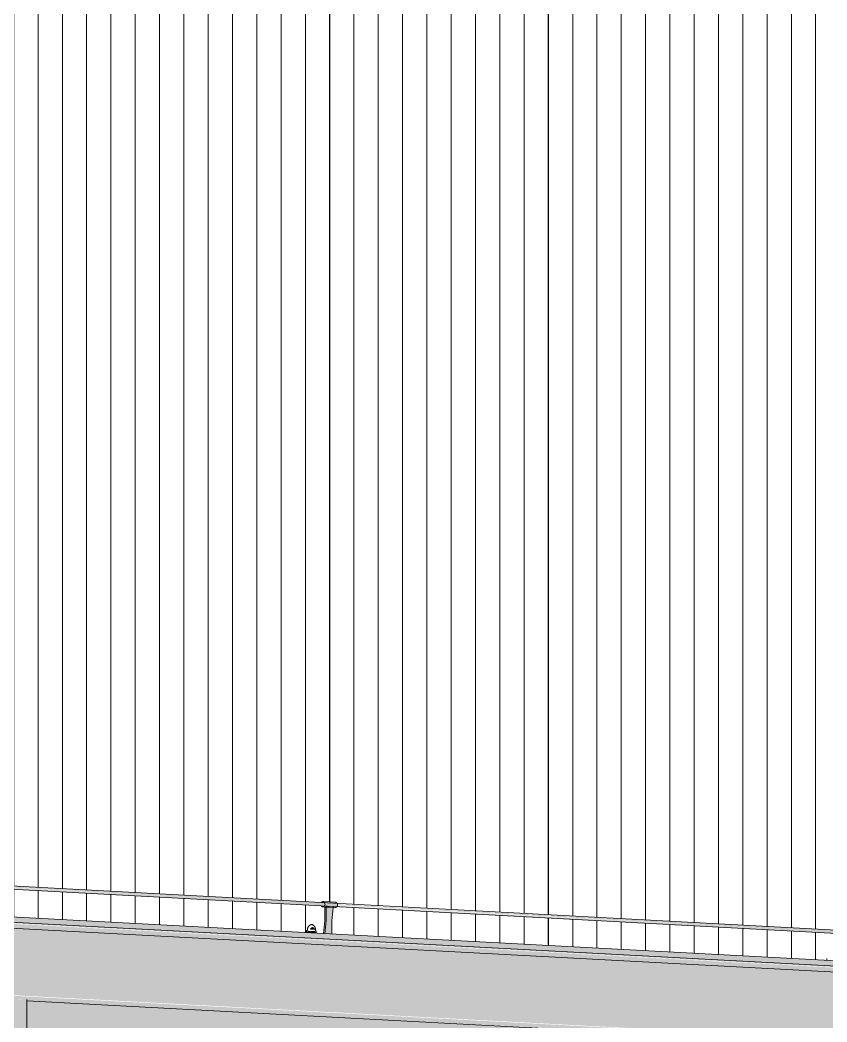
# Model space of a CAD drawing. Header units: millimetres. Extents: x -4612930 to -4329258, y -1064 to 30311.
# Drawn here: x -4530294 to -4528372, y 10898 to 13286 of the extents above; entities that cross this region are included whole.
import ezdxf

# ---------------------------------------------------------------- set-up
doc = ezdxf.new("R2010")
doc.units = ezdxf.units.MM
for name, color, linetype, lineweight in [('A-GENM', 13, 'Continuous', 5), ('A-ROOF', 132, 'Continuous', 5), ('A-WALL', 113, 'Continuous', 5), ('A-WALL-PATT', 111, 'Continuous', 5), ('P-SANR-FIXT', 6, 'Continuous', 5), ('Q-SPCQ', 91, 'Continuous', 5)]:
    doc.layers.add(name, color=color, linetype=linetype, lineweight=lineweight)

# ---------------------------------------------------------------- blocks, each defined once
blk = doc.blocks.new('Downpipe - L Spreader - Default-1309622-SOUTH WEST')
at = {"layer": 'P-SANR-FIXT'}
for points in [[(-4530282.5, 10536.9), (-4530278.6, 10539.1), (-4530278.6, 10951.1), (-4530310.2, 10952.2), (-4530340.4, 10952.1), (-4530339.1, 10568.4), (-4530304.2, 10545.3), (-4530291.2, 10539.1)], [(-4532126.2, 10193.1), (-4530282.5, 10536.9), (-4530291.2, 10539.1), (-4530320.5, 10555.4), (-4530340.4, 10568.1), (-4530342.2, 10538.1), (-4530344.3, 10536.9), (-4532146.5, 10200.8), (-4532134.9, 10195.2)], [(-4532134.9, 9288.6), (-4532122.3, 9288.6), (-4532122.3, 10193.8), (-4532126.2, 10193.1), (-4532134.9, 10195.2), (-4532148.5, 10200.5), (-4532184.2, 10193.1), (-4532182.8, 9288.6), (-4532137.3, 9288.6)]]:
    blk.add_hatch(color=256, dxfattribs=at).paths.add_polyline_path(points)
for p, q in [((-4530278.4, 10540.3), (-4530278.4, 10951.8)), ((-4532124.9, 10193.2), (-4530281.1, 10537)), ((-4532122.1, 9288.6), (-4532122.1, 10196.5))]:
    blk.add_line(p, q, dxfattribs=at)
for points, knots in [([(-4530278.4, 10540.3), (-4530278.4, 10539.9), (-4530278.7, 10537.8), (-4530281.6, 10536.2), (-4530290.5, 10538.4), (-4530301.4, 10543.7), (-4530311.9, 10549.8), (-4530320.4, 10555.2), (-4530328, 10560.4), (-4530334.3, 10564.9), (-4530337.5, 10567.2), (-4530339.1, 10568.4)], [0.3944422, 0.3944422, 0.3944422, 0.3944422, 0.4166667, 0.5, 0.5833333, 0.6666667, 0.7083333, 0.75, 0.7916667, 0.8125, 0.8333333, 0.8333333, 0.8333333, 0.8333333]), ([(-4532124.9, 10193.2), (-4532125.3, 10193.1), (-4532127.7, 10192.9), (-4532133.9, 10194.5), (-4532142.1, 10198.4), (-4532146.5, 10200.7)], [0.4809899, 0.4809899, 0.4809899, 0.4809899, 0.5, 0.5833333, 0.6584469, 0.6584469, 0.6584469, 0.6584469])]:
    blk.add_open_spline(points, degree=3, knots=knots, dxfattribs=at)
blk = doc.blocks.new('Static Line_Sayfa_Metal Deck_Pan Mount - Up to 15 _ pitch - Max 2 Users-1848369-SOUTH WEST')
at = {"layer": 'Q-SPCQ'}
h = blk.add_hatch(color=256, dxfattribs=at)
h.paths.add_polyline_path([(-4517174.3, 10506.2), (-4517172.9, 10509.5), (-4517173, 10510.1), (-4518385, 10573.4), (-4518385.1, 10571.5), (-4517178.7, 10506.4)])
h.paths.add_polyline_path([(-4518413.7, 10573), (-4518412.2, 10575.9), (-4518412.3, 10577), (-4519624.4, 10640.2), (-4519624.4, 10638.3), (-4518418, 10573.3)])
h.paths.add_polyline_path([(-4519653, 10639.9), (-4519651.6, 10642.8), (-4519651.7, 10643.8), (-4520863.7, 10706.9), (-4520863.8, 10705.2), (-4519657.3, 10640.1)])
h.paths.add_polyline_path([(-4520892.3, 10706.7), (-4520890.9, 10709.6), (-4520891, 10710.6), (-4522103.1, 10773.7), (-4522103.1, 10772), (-4520896.7, 10706.9)])
h.paths.add_polyline_path([(-4522131.7, 10773.5), (-4522130.2, 10776.4), (-4522130.4, 10777.5), (-4523342.4, 10840.8), (-4523342.5, 10838.8), (-4522136, 10773.8)])
h.paths.add_polyline_path([(-4523371, 10840.4), (-4523369.6, 10843.3), (-4523369.7, 10844.3), (-4524581.7, 10907.7), (-4524581.8, 10905.7), (-4523375.4, 10840.6)])
h.paths.add_polyline_path([(-4524610.3, 10907.2), (-4524608.9, 10910.6), (-4524609, 10911.1), (-4525821.1, 10974.5), (-4525821.1, 10972.5), (-4524614.1, 10907.4)])
h.paths.add_polyline_path([(-4525849.7, 10974), (-4525848.2, 10977.3), (-4525848.4, 10978), (-4527060.4, 11041.3), (-4527060.5, 11039.3), (-4525854, 10974.3)])
h.paths.add_polyline_path([(-4527089, 11040.9), (-4527087.6, 11044.1), (-4527088.2, 11044.8), (-4528299.7, 11108.2), (-4528299.8, 11106.2), (-4527093.4, 11041.1)])
h.paths.add_polyline_path([(-4528328.4, 11107.7), (-4528326.9, 11110.8), (-4528327, 11111.7), (-4529539.1, 11175), (-4529539.1, 11173), (-4528332.7, 11107.9)])
h.paths.add_polyline_path([(-4529567.7, 11174.5), (-4529566.3, 11177.5), (-4529566.4, 11178.5), (-4530778.4, 11241.9), (-4530778.2, 11239.8), (-4529572, 11174.8)])
h = blk.add_hatch(color=256, dxfattribs=at)
h.paths.add_polyline_path([(-4517172.8, 10510.1), (-4517173.9, 10514.2), (-4518384.8, 10577.5), (-4518384.8, 10575.5), (-4517173, 10510.1)])
h.paths.add_polyline_path([(-4518412.2, 10576.9), (-4518413.2, 10581), (-4519624.2, 10644.3), (-4519624.1, 10642.3), (-4518412.3, 10577)])
h.paths.add_polyline_path([(-4519651.5, 10643.8), (-4519652.6, 10647.8), (-4520863.5, 10711.1), (-4520863.4, 10709.1), (-4519651.7, 10643.8)])
h.paths.add_polyline_path([(-4520890.8, 10710.6), (-4520891.9, 10714.7), (-4522102.8, 10778), (-4522102.8, 10776), (-4520891, 10710.6)])
h.paths.add_polyline_path([(-4522130.2, 10777.5), (-4522131.2, 10781.5), (-4523342.2, 10844.8), (-4523342.1, 10842.8), (-4522130.4, 10777.5)])
h.paths.add_polyline_path([(-4523369.5, 10844.3), (-4523370.6, 10848.4), (-4524581.5, 10911.7), (-4524581.5, 10909.7), (-4523369.7, 10844.3)])
h.paths.add_polyline_path([(-4524608.9, 10911.1), (-4524609.9, 10915.2), (-4525820.9, 10978.5), (-4525820.8, 10976.5), (-4524609, 10911.1)])
h.paths.add_polyline_path([(-4525848.2, 10978), (-4525849.2, 10982), (-4527060.2, 11045.1), (-4527060.1, 11043.3), (-4525848.4, 10978)])
h.paths.add_polyline_path([(-4527087.5, 11044.8), (-4527088.6, 11048.9), (-4528299.5, 11112), (-4528299.5, 11110.2), (-4527087.7, 11044.8)])
h.paths.add_polyline_path([(-4528326.9, 11111.6), (-4528327.9, 11115.7), (-4529538.9, 11178.9), (-4529538.8, 11177), (-4528327, 11111.7)])
h.paths.add_polyline_path([(-4529566.2, 11178.5), (-4529567.3, 11182.5), (-4530778.2, 11245.7), (-4530778.1, 11243.8), (-4529566.4, 11178.5)])
h = blk.add_hatch(color=256, dxfattribs=at)
h.paths.add_polyline_path([(-4529569.8, 11173.4), (-4529572, 11174.8), (-4529572, 11173.6)])
h.paths.add_polyline_path([(-4529567.3, 11182.5), (-4529572.8, 11184.1), (-4529571.4, 11182.8)])
for points in [[(-4529544.8, 11170.8), (-4529539, 11176.1), (-4529541, 11181.7), (-4529544.1, 11183.8), (-4529571.4, 11185.3), (-4529566.2, 11179.4), (-4529567.7, 11174.5), (-4529568.8, 11172.1), (-4529547.1, 11170.9)], [(-4529568.8, 11109.1), (-4529565.5, 11144.6), (-4529566.4, 11171), (-4529568.5, 11170.8), (-4529568.6, 11140), (-4529568.8, 11109.1)], [(-4529551.8, 11108.2), (-4529550.4, 11155), (-4529548.4, 11171.2), (-4529565.5, 11171.2), (-4529566.9, 11124), (-4529566.9, 11109), (-4529556.9, 11108.5)], [(-4529548.4, 11171.2), (-4529550.4, 11172.3), (-4529550.4, 11171.3)], [(-4529589.3, 11110.2), (-4529589.4, 11114.5), (-4529610.4, 11115.6), (-4529610.6, 11111.3), (-4529589.4, 11110.2)], [(-4529590.9, 11117.7), (-4529594.6, 11123.5), (-4529599, 11124.5), (-4529602.1, 11121.8), (-4529604.5, 11119.7), (-4529602.2, 11118.3), (-4529592, 11117.8)]]:
    blk.add_hatch(color=256, dxfattribs=at).paths.add_polyline_path(points)
for p, q in [((-4517164.3, 10513.6), (-4530797.4, 11248.9)), ((-4530797.8, 11240.9), (-4517164.7, 10505.7)), ((-4529544.1, 11183.8), (-4529571.3, 11185.3)), ((-4529573.4, 11173.6), (-4529573.4, 11173.6)), ((-4529572, 11172.3), (-4529544.8, 11170.8)), ((-4529568.5, 11172.3), (-4529568.5, 11171.1)), ((-4529568.5, 11171.1), (-4529565.6, 11170.9)), ((-4529565.6, 11170.9), (-4529565.5, 11172.1)), ((-4529565.5, 11172.1), (-4529564.3, 11174.1)), ((-4529548.4, 11171.2), (-4529565.5, 11172.1)), ((-4529547.1, 11173.2), (-4529548.4, 11171.2)), ((-4529548.4, 11171.2), (-4529548.4, 11170)), ((-4529612.2, 11115.7), (-4529612.5, 11111.4)), ((-4529610.5, 11117), (-4529611.8, 11116.4)), ((-4529610, 11118.8), (-4529610.1, 11117.7)), ((-4529590.7, 11116.7), (-4529590.6, 11117.7)), ((-4529589.1, 11115.2), (-4529590.3, 11116)), ((-4529589, 11110.2), (-4529588.8, 11114.5)), ((-4528372.9, 11048.9), (-4528373.1, 11045.3))]:
    blk.add_line(p, q, dxfattribs=at)
at = {"layer": 'Q-SPCQ', "flags": 128}
for points in [[(-4529571.4, 11185.3), (-4529571.6, 11185.3), (-4529571.9, 11185.3), (-4529572.2, 11185.3), (-4529572.4, 11185.2), (-4529572.7, 11185.2), (-4529573, 11185.1), (-4529573.2, 11185.1), (-4529573.5, 11185), (-4529573.8, 11184.9), (-4529574, 11184.9), (-4529574.3, 11184.8), (-4529574.5, 11184.6), (-4529574.8, 11184.5), (-4529575, 11184.4), (-4529575.2, 11184.3), (-4529575.4, 11184.1), (-4529575.7, 11184), (-4529575.9, 11183.8), (-4529576.1, 11183.6), (-4529576.3, 11183.5)], [(-4529544.8, 11170.8), (-4529544.5, 11170.8), (-4529544.3, 11170.8), (-4529544, 11170.8), (-4529543.7, 11170.8), (-4529543.4, 11170.9), (-4529543.2, 11170.9), (-4529542.9, 11171), (-4529542.6, 11171.1), (-4529542.4, 11171.1), (-4529542.1, 11171.2), (-4529541.9, 11171.3), (-4529541.6, 11171.4), (-4529541.4, 11171.5), (-4529541.2, 11171.7), (-4529540.9, 11171.8), (-4529540.7, 11172), (-4529540.5, 11172.1), (-4529540.3, 11172.3), (-4529540.1, 11172.4), (-4529539.9, 11172.6), (-4529539.7, 11172.8), (-4529539.5, 11173), (-4529539.4, 11173.2), (-4529539.2, 11173.4), (-4529539, 11173.6), (-4529538.9, 11173.8), (-4529538.8, 11174), (-4529538.6, 11174.2), (-4529538.5, 11174.5), (-4529538.4, 11174.7), (-4529538.3, 11174.9), (-4529538.2, 11175.2), (-4529538.2, 11175.4), (-4529538.1, 11175.7), (-4529538, 11175.9), (-4529538, 11176.1), (-4529537.9, 11176.4), (-4529537.9, 11176.6), (-4529537.9, 11176.9), (-4529537.9, 11177.1), (-4529537.9, 11177.4), (-4529537.9, 11177.6), (-4529537.9, 11177.9), (-4529537.9, 11178.1), (-4529538, 11178.4), (-4529538, 11178.6), (-4529538.1, 11178.9), (-4529538.1, 11179.1), (-4529538.2, 11179.4), (-4529538.3, 11179.6), (-4529538.4, 11179.8), (-4529538.5, 11180.1), (-4529538.6, 11180.3), (-4529538.7, 11180.5), (-4529538.9, 11180.7), (-4529539, 11181), (-4529539.2, 11181.2), (-4529539.3, 11181.4), (-4529539.5, 11181.6), (-4529539.7, 11181.8), (-4529539.9, 11182), (-4529540.1, 11182.1), (-4529540.3, 11182.3), (-4529540.5, 11182.5), (-4529540.7, 11182.6), (-4529540.9, 11182.8), (-4529541.1, 11182.9), (-4529541.4, 11183), (-4529541.6, 11183.2), (-4529541.9, 11183.3), (-4529542.1, 11183.4), (-4529542.4, 11183.5), (-4529542.6, 11183.5), (-4529542.9, 11183.6), (-4529543.2, 11183.7), (-4529543.4, 11183.7), (-4529543.7, 11183.8), (-4529544, 11183.8), (-4529544.1, 11183.8)], [(-4529576.6, 11174.5), (-4529576.5, 11174.3), (-4529576.3, 11174.1), (-4529576.1, 11173.9), (-4529575.9, 11173.8), (-4529575.7, 11173.6), (-4529575.5, 11173.4), (-4529575.2, 11173.3), (-4529575, 11173.2), (-4529574.8, 11173), (-4529574.5, 11172.9), (-4529574.3, 11172.8), (-4529574, 11172.7), (-4529573.8, 11172.6), (-4529573.5, 11172.5), (-4529573.3, 11172.5), (-4529573, 11172.4), (-4529572.7, 11172.4), (-4529572.5, 11172.3), (-4529572.2, 11172.3), (-4529572, 11172.3)], [(-4529610, 11118.8), (-4529610, 11119.3), (-4529609.9, 11119.8), (-4529609.8, 11120.3), (-4529609.7, 11120.8), (-4529609.6, 11121.3), (-4529609.5, 11121.8), (-4529609.3, 11122.3), (-4529609.2, 11122.7), (-4529609, 11123.2), (-4529608.7, 11123.7), (-4529608.5, 11124.1), (-4529608.3, 11124.6), (-4529608, 11125), (-4529607.7, 11125.4), (-4529607.4, 11125.9), (-4529607.1, 11126.3), (-4529606.8, 11126.6), (-4529606.4, 11127), (-4529606, 11127.4), (-4529605.7, 11127.7), (-4529605.3, 11128), (-4529604.9, 11128.4), (-4529604.4, 11128.7), (-4529604, 11128.9), (-4529603.6, 11129.2), (-4529603.1, 11129.4), (-4529602.7, 11129.7), (-4529602.2, 11129.9), (-4529601.7, 11130.1), (-4529601.2, 11130.2), (-4529600.8, 11130.4), (-4529600.3, 11130.5), (-4529599.8, 11130.6), (-4529599.7, 11130.6)], [(-4529599.7, 11130.6), (-4529599.2, 11130.5), (-4529598.7, 11130.3), (-4529598.2, 11130.1), (-4529597.8, 11129.9), (-4529597.3, 11129.7), (-4529596.9, 11129.4), (-4529596.4, 11129.1), (-4529596, 11128.8), (-4529595.6, 11128.5), (-4529595.2, 11128.2), (-4529594.8, 11127.9), (-4529594.4, 11127.5), (-4529594.1, 11127.2), (-4529593.7, 11126.8), (-4529593.4, 11126.4), (-4529593.1, 11126), (-4529592.8, 11125.6), (-4529592.5, 11125.1), (-4529592.3, 11124.7), (-4529592, 11124.2), (-4529591.8, 11123.8), (-4529591.6, 11123.3), (-4529591.4, 11122.8), (-4529591.2, 11122.4), (-4529591.1, 11121.9), (-4529591, 11121.4), (-4529590.9, 11120.9), (-4529590.8, 11120.4), (-4529590.7, 11119.9), (-4529590.7, 11119.4), (-4529590.6, 11118.8), (-4529590.6, 11118.3), (-4529590.6, 11117.8), (-4529590.6, 11117.7)], [(-4529612.2, 11115.7), (-4529612.2, 11115.7), (-4529612.2, 11115.8), (-4529612.2, 11115.8), (-4529612.2, 11115.8), (-4529612.2, 11115.9), (-4529612.2, 11115.9), (-4529612.2, 11115.9), (-4529612.2, 11116), (-4529612.2, 11116), (-4529612.1, 11116), (-4529612.1, 11116), (-4529612.1, 11116.1), (-4529612.1, 11116.1), (-4529612.1, 11116.1), (-4529612.1, 11116.2), (-4529612, 11116.2), (-4529612, 11116.2), (-4529612, 11116.2), (-4529612, 11116.3), (-4529611.9, 11116.3), (-4529611.9, 11116.3), (-4529611.9, 11116.3), (-4529611.9, 11116.3), (-4529611.8, 11116.4), (-4529611.8, 11116.4), (-4529611.8, 11116.4)], [(-4529610.5, 11117), (-4529610.5, 11117), (-4529610.5, 11117.1), (-4529610.4, 11117.1), (-4529610.4, 11117.1), (-4529610.4, 11117.1), (-4529610.4, 11117.1), (-4529610.3, 11117.2), (-4529610.3, 11117.2), (-4529610.3, 11117.2), (-4529610.3, 11117.2), (-4529610.2, 11117.3), (-4529610.2, 11117.3), (-4529610.2, 11117.3), (-4529610.2, 11117.3), (-4529610.2, 11117.4), (-4529610.2, 11117.4), (-4529610.1, 11117.4), (-4529610.1, 11117.5), (-4529610.1, 11117.5), (-4529610.1, 11117.5), (-4529610.1, 11117.6), (-4529610.1, 11117.6), (-4529610.1, 11117.6), (-4529610.1, 11117.7), (-4529610.1, 11117.7), (-4529610.1, 11117.7)], [(-4529590.7, 11116.7), (-4529590.7, 11116.7), (-4529590.7, 11116.6), (-4529590.7, 11116.6), (-4529590.7, 11116.6), (-4529590.7, 11116.5), (-4529590.7, 11116.5), (-4529590.7, 11116.5), (-4529590.7, 11116.5), (-4529590.7, 11116.4), (-4529590.6, 11116.4), (-4529590.6, 11116.4), (-4529590.6, 11116.3), (-4529590.6, 11116.3), (-4529590.6, 11116.3), (-4529590.6, 11116.2), (-4529590.6, 11116.2), (-4529590.5, 11116.2), (-4529590.5, 11116.2), (-4529590.5, 11116.1), (-4529590.5, 11116.1), (-4529590.5, 11116.1), (-4529590.4, 11116.1), (-4529590.4, 11116), (-4529590.4, 11116), (-4529590.4, 11116), (-4529590.3, 11116)], [(-4529589.1, 11115.2), (-4529589.1, 11115.2), (-4529589.1, 11115.2), (-4529589.1, 11115.1), (-4529589, 11115.1), (-4529589, 11115.1), (-4529589, 11115.1), (-4529589, 11115.1), (-4529588.9, 11115), (-4529588.9, 11115), (-4529588.9, 11115), (-4529588.9, 11114.9), (-4529588.9, 11114.9), (-4529588.8, 11114.9), (-4529588.8, 11114.9), (-4529588.8, 11114.8), (-4529588.8, 11114.8), (-4529588.8, 11114.8), (-4529588.8, 11114.7), (-4529588.8, 11114.7), (-4529588.8, 11114.7), (-4529588.8, 11114.6), (-4529588.8, 11114.6), (-4529588.8, 11114.6), (-4529588.8, 11114.5), (-4529588.8, 11114.5), (-4529588.8, 11114.5)], [(-4528372.9, 11048.9), (-4528372.9, 11048.9), (-4528372.9, 11048.9), (-4528372.9, 11049), (-4528372.9, 11049), (-4528372.9, 11049), (-4528372.9, 11049.1), (-4528372.8, 11049.1), (-4528372.8, 11049.1), (-4528372.8, 11049.2), (-4528372.8, 11049.2), (-4528372.8, 11049.2), (-4528372.8, 11049.2), (-4528372.8, 11049.3), (-4528372.7, 11049.3), (-4528372.7, 11049.3), (-4528372.7, 11049.3), (-4528372.7, 11049.4), (-4528372.7, 11049.4), (-4528372.6, 11049.4), (-4528372.6, 11049.4), (-4528372.6, 11049.5), (-4528372.6, 11049.5), (-4528372.5, 11049.5), (-4528372.5, 11049.5), (-4528372.5, 11049.5), (-4528372.4, 11049.6)]]:
    blk.add_lwpolyline(points, dxfattribs=at)
at = {"layer": 'Q-SPCQ'}
for centre, major_axis, ratio, start_param, end_param in [((-4529573.1, 11178.8), (0.28, 5.21), 0.976595, 0.001555, 0.725407), ((-4529573.1, 11178.8), (0.28, 5.21), 0.976595, 3.143148, 4.190345), ((-4529573.1, 11178.8), (0.28, 5.21), 0.976595, 5.237543, 6.28474), ((-4529573.1, 11178.8), (0.28, 5.21), 0.976595, 4.312322, 5.114907), ((-4529543, 11177.2), (0.28, 5.21), 0.976595, 4.312322, 5.114907), ((-4529583.6, 11140.9), (3.7, 69.9), 0.215086, 4.254501, 5.170829), ((-4529580.7, 11140.7), (3.7, 69.9), 0.215086, 4.254455, 5.170829), ((-4529536.6, 11138.3), (3.7, 69.9), 0.215086, 1.111671, 2.027902)]:
    blk.add_ellipse(centre, major_axis=major_axis, ratio=ratio, start_param=start_param, end_param=end_param, dxfattribs=at)
blk = doc.blocks.new('GT01 - GT01-2642391-SOUTH WEST')
at = {"layer": 'A-GENM'}
for points in [[(-4499486.7, 9490.4), (-4499488.2, 9503.4), (-4531173.5, 11194.8), (-4531174.6, 10998.7), (-4531009.9, 11000.9), (-4530823.7, 11155.5), (-4530827.1, 11160.4), (-4530829, 11158.9), (-4530847.7, 11164.5), (-4499488.2, 9490.5)], [(-4499141.7, 9469.5), (-4499160.8, 9473), (-4530847.7, 11164.5), (-4530828.6, 11160.9), (-4499328.9, 9479.5)], [(-4499139.3, 9457.9), (-4499136.8, 9462), (-4499138.9, 9468.1), (-4499141.7, 9469.5), (-4530825.8, 11159.5), (-4530823.7, 11155.1), (-4530822.4, 11149.1), (-4499141.7, 9458)], [(-4499321.8, 9307.9), (-4499139.3, 9457.9), (-4530826.2, 11149.3), (-4531008.7, 10999.3), (-4499481.8, 9316.4)], [(-4499488.2, 9305.3), (-4499328.9, 9305.3), (-4531015.8, 10996.7), (-4531174.6, 10996.6), (-4530361.1, 10955.3), (-4530278.6, 10951.1), (-4530278.6, 10948.8), (-4527434.2, 10799.1), (-4527413.5, 10798), (-4527413.5, 10795.9), (-4517671.1, 10277.9), (-4517588.5, 10273.7), (-4517588.5, 10271.4), (-4514234.4, 10094.5), (-4514151.8, 10090.3), (-4514151.8, 10088), (-4512487, 10001.2), (-4512404.5, 9997), (-4512404.5, 9994.7), (-4510781.9, 9910.2), (-4510699.4, 9906), (-4510699.4, 9903.7), (-4507200.6, 9719), (-4507118, 9714.8), (-4507118, 9712.5), (-4504934.4, 9598), (-4504851.8, 9593.9), (-4504851.8, 9591.5), (-4501724.2, 9426.7), (-4501641.6, 9422.5), (-4501641.6, 9420.2), (-4499489.6, 9305.3)], [(-4499328.9, 9305.3), (-4499324, 9308), (-4531010.9, 10997.9), (-4531008.7, 10996.3), (-4499334.5, 9305.6)]]:
    blk.add_hatch(color=256, dxfattribs=at).paths.add_polyline_path(points)
for p, q in [((-4499486.6, 9503.3), (-4531173.5, 11194.8)), ((-4499160.8, 9473), (-4530847.7, 11164.5)), ((-4499139.3, 9457.9), (-4530826.2, 11149.3)), ((-4527488, 10799.8), (-4530278.6, 10948.8))]:
    blk.add_line(p, q, dxfattribs=at)

msp = doc.modelspace()

# ---------------------------------------------------------------- hatches: boundary and pattern name
at = {"layer": 'A-ROOF'}
h = msp.add_hatch(color=256, dxfattribs=at)
h.paths.add_polyline_path([(-4499488.2, 9034.8), (-4499489.6, 9305.3), (-4501641.6, 9420.2), (-4501641.6, 9149.7), (-4499517.4, 9036.3)])
h.paths.add_polyline_path([(-4501776.3, 9156.9), (-4501776.3, 9427.4), (-4504851.8, 9591.5), (-4504851.8, 9321.1), (-4502002.4, 9169)])
h.paths.add_polyline_path([(-4504986.5, 9328.3), (-4504986.5, 9598.7), (-4507118, 9712.5), (-4507118, 9442), (-4504994.3, 9328.7)])
h.paths.add_polyline_path([(-4507252.7, 9449.2), (-4507252.7, 9719.7), (-4510699.4, 9903.7), (-4510699.4, 9633.2), (-4507295.7, 9451.5)])
h.paths.add_polyline_path([(-4510834, 9640.4), (-4510834, 9910.8), (-4512404.5, 9994.7), (-4512404.5, 9724.2), (-4510978.1, 9648.1)])
h.paths.add_polyline_path([(-4512539.1, 9731.4), (-4512539.1, 10001.9), (-4514151.8, 10088), (-4514151.8, 9817.5), (-4512589.1, 9734.1)])
h.paths.add_polyline_path([(-4514286.4, 9824.7), (-4514286.4, 10095.1), (-4517588.5, 10269.9), (-4517588.5, 10000.9), (-4514430.2, 9832.4)])
h.paths.add_polyline_path([(-4517723.1, 10008.1), (-4517723.1, 10278.6), (-4527413.5, 10795.9), (-4527413.5, 10525.4), (-4524429.1, 10366.1), (-4524429.1, 10619.9), (-4524294.5, 10619.9), (-4524294.5, 10358.9), (-4521218.2, 10194.7), (-4521218.2, 10449.9), (-4521083.6, 10449.9), (-4521083.6, 10187.5), (-4517882.4, 10016.6)])
h.paths.add_polyline_path([(-4527548.1, 10532.6), (-4527548.1, 10799.9), (-4527517.3, 10801.4), (-4530278.6, 10948.8), (-4530278.6, 10678.3), (-4527548.5, 10532.6)])
h.paths.add_polyline_path([(-4530413.2, 10685.5), (-4530413.2, 10956), (-4531175.1, 10996.6), (-4531175.1, 10726.2), (-4530540.3, 10692.3)])
at = {"layer": 'A-WALL-PATT'}
h = msp.add_hatch(dxfattribs=at)
h.set_pattern_fill('FP_100', color=256, style=0, pattern_type=2)
h.set_pattern_definition([(90, (-4530425.18, 5200), (-57.825, 4e-15), [])])
h.paths.add_polyline_path([(-4530251.5, 11145.5), (-4530251.5, 11211.4), (-4530425.2, 11220.8), (-4530425.2, 11154.8), (-4530310.2, 11148.7)])
h.paths.add_polyline_path([(-4530251.5, 11219.4), (-4530251.5, 15651.2), (-4530425.2, 15651.2), (-4530425.2, 15322.3), (-4530336.2, 15322.3), (-4530311.9, 15316), (-4530310.8, 15311.2), (-4530313.5, 15307.1), (-4530425.2, 15219.5), (-4530425.2, 11326.6), (-4530387.4, 11324.9), (-4530375.4, 11319.9), (-4530365.1, 11311.9), (-4530357.2, 11301.6), (-4530352.2, 11289.5), (-4530350.5, 11276.6), (-4530352.2, 11263.6), (-4530362.4, 11244.7), (-4530365.5, 11240.9), (-4530375.4, 11233.3), (-4530387.4, 11226.8), (-4530310.2, 11222.6)])
h.paths.add_polyline_path([(-4530425.2, 15806.6), (-4530251.5, 15806.6), (-4530251.5, 15900), (-4530425.2, 15900), (-4530425.2, 15856.6)])
h = msp.add_hatch(dxfattribs=at)
h.set_pattern_fill('FP_99', color=256, style=0, pattern_type=2)
h.set_pattern_definition([(90, (-4530251.53, 5200), (-57.825, 4e-15), [])])
h.paths.add_polyline_path([(-4530077.9, 11136.3), (-4530080.1, 11202.2), (-4530251.5, 11211.4), (-4530251.5, 11145.5), (-4530080.1, 11136.4)])
h.paths.add_polyline_path([(-4530077.9, 11210.1), (-4530077.9, 15651.2), (-4530251.5, 15651.2), (-4530251.5, 11219.4), (-4530080.1, 11210.2)])
h.paths.add_polyline_path([(-4530251.5, 15806.6), (-4530077.9, 15806.6), (-4530077.9, 15900), (-4530251.5, 15900), (-4530251.5, 15856.6)])
h = msp.add_hatch(dxfattribs=at)
h.set_pattern_fill('FP_98', color=256, style=0, pattern_type=2)
h.set_pattern_definition([(90, (-4530077.883, 5200), (-57.825, 4e-15), [])])
h.paths.add_polyline_path([(-4529904.2, 11127), (-4529904.2, 11192.7), (-4530077.9, 11202.1), (-4530077.9, 11136.3)])
h.paths.add_polyline_path([(-4529904.2, 11200.7), (-4529904.2, 15651.2), (-4530077.9, 15651.2), (-4530077.9, 11210.1)])
h.paths.add_polyline_path([(-4529904.2, 15806.6), (-4529904.2, 15900), (-4530077.9, 15899.7), (-4530077.9, 15806.6)])
h = msp.add_hatch(dxfattribs=at)
h.set_pattern_fill('FP_97', color=256, style=0, pattern_type=2)
h.set_pattern_definition([(90, (-4529904.233, 5200), (-57.825, 4e-15), [])])
h.paths.add_polyline_path([(-4529730.6, 11117.7), (-4529730.6, 11183.3), (-4529904.2, 11192.7), (-4529904.2, 11127), (-4529833.3, 11123.2)])
h.paths.add_polyline_path([(-4529730.6, 11191.3), (-4529730.6, 15651.2), (-4529904.2, 15651.2), (-4529904.2, 11200.7), (-4529833.3, 11196.9)])
h.paths.add_polyline_path([(-4529849.9, 15806.6), (-4529730.6, 15806.6), (-4529730.6, 15900), (-4529904.2, 15897.8), (-4529904.2, 15806.6)])
h = msp.add_hatch(dxfattribs=at)
h.set_pattern_fill('FP_96', color=256, style=0, pattern_type=2)
h.set_pattern_definition([(90, (-4529730.584, 5200), (-57.825, 4e-15), [])])
h.paths.add_polyline_path([(-4529571.8, 11109.3), (-4529568.6, 11140), (-4529565.5, 11168.4), (-4529567.1, 11172), (-4529573.4, 11173.6), (-4529577.7, 11175.1), (-4529730.6, 11183.3), (-4529730.6, 11117.7), (-4529610.6, 11111.3), (-4529610.4, 11115.6), (-4529589, 11114.5), (-4529589, 11110.2), (-4529571.8, 11109.3)])
h.paths.add_polyline_path([(-4529590.9, 11117.7), (-4529603, 11120.4), (-4529594.2, 11123.2), (-4529591.7, 11120.8)])
h.paths.add_polyline_path([(-4529575, 11183), (-4529571.4, 11185.3), (-4529556.9, 11185.3), (-4529556.9, 15651.2), (-4529730.6, 15651.2), (-4529730.6, 11191.3), (-4529577.4, 11183.1)])
h.paths.add_polyline_path([(-4529619.8, 15806.6), (-4529556.9, 15806.6), (-4529556.9, 15900), (-4529730.6, 15900), (-4529730.6, 15806.6)])
h = msp.add_hatch(dxfattribs=at)
h.set_pattern_fill('FP_95', color=256, style=0, pattern_type=2)
h.set_pattern_definition([(90, (-4529556.934, 5200), (-57.825, 4e-15), [])])
h.paths.add_polyline_path([(-4529383.3, 11099.2), (-4529383.3, 11164.6), (-4529543.3, 11171.6), (-4529548.6, 11168.8), (-4529552, 11123.2), (-4529551.6, 11108.2), (-4529389.6, 11099.5)])
h.paths.add_polyline_path([(-4529383.3, 11172.6), (-4529383.3, 15651.2), (-4529556.9, 15651.2), (-4529556.9, 11184.5), (-4529541, 11181.7), (-4529535.7, 11180.8), (-4529389.6, 11173)])
h.paths.add_polyline_path([(-4529383.3, 15806.6), (-4529383.3, 15900), (-4529556.9, 15900), (-4529556.9, 15806.6), (-4529389.6, 15806.6)])
h = msp.add_hatch(dxfattribs=at)
h.set_pattern_fill('FP_94', color=256, style=0, pattern_type=2)
h.set_pattern_definition([(90, (-4529383.284, 5200), (-57.825, 4e-15), [])])
h.paths.add_polyline_path([(-4529209.6, 11089.9), (-4529209.6, 11155.2), (-4529383.3, 11164.6), (-4529383.3, 11099.2), (-4529252.2, 11092.2)])
h.paths.add_polyline_path([(-4529209.6, 11163.3), (-4529209.6, 15651.2), (-4529383.3, 15651.2), (-4529383.3, 11172.6), (-4529252.2, 11165.5)])
h.paths.add_polyline_path([(-4529209.6, 15806.6), (-4529209.6, 15900), (-4529383.3, 15900), (-4529383.3, 15806.6)])
h = msp.add_hatch(dxfattribs=at)
h.set_pattern_fill('FP_93', color=256, style=0, pattern_type=2)
h.set_pattern_definition([(90, (-4529209.635, 5200), (-57.825, 4e-15), [])])
h.paths.add_polyline_path([(-4529036, 11080.7), (-4529036, 11145.9), (-4529209.6, 11155.2), (-4529209.6, 11089.9), (-4529159.5, 11087.2)])
h.paths.add_polyline_path([(-4529036, 11153.9), (-4529036, 15651.2), (-4529209.6, 15651.2), (-4529209.6, 11163.3)])
h.paths.add_polyline_path([(-4529036, 15806.6), (-4529036, 15900), (-4529209.6, 15900), (-4529209.6, 15806.6)])
h = msp.add_hatch(dxfattribs=at)
h.set_pattern_fill('FP_92', color=256, style=0, pattern_type=2)
h.set_pattern_definition([(90, (-4529035.985, 5200), (-57.825, 4e-15), [])])
h.paths.add_polyline_path([(-4528862.3, 11071.4), (-4528862.3, 11136.5), (-4529036, 11145.9), (-4529036, 11080.7), (-4528929.3, 11075)])
h.paths.add_polyline_path([(-4528862.3, 11144.5), (-4528862.3, 15651.2), (-4529036, 15651.2), (-4529036, 11153.9), (-4528929.3, 11148.1)])
h.paths.add_polyline_path([(-4529010.8, 15806.6), (-4528862.3, 15806.6), (-4528862.3, 15900), (-4529036, 15900), (-4529036, 15806.6), (-4529029.9, 15806.6)])
h = msp.add_hatch(dxfattribs=at)
h.set_pattern_fill('FP_91', color=256, style=0, pattern_type=2)
h.set_pattern_definition([(90, (-4528862.336, 5200), (-57.825, 4e-15), [])])
h.paths.add_polyline_path([(-4528688.7, 11062.1), (-4528688.7, 11127.1), (-4528862.3, 11136.5), (-4528862.3, 11071.4), (-4528699.2, 11062.7)])
h.paths.add_polyline_path([(-4528688.7, 11135.2), (-4528688.7, 15651.2), (-4528862.3, 15651.2), (-4528862.3, 11144.5)])
h.paths.add_polyline_path([(-4528688.7, 15806.6), (-4528688.7, 15900), (-4528862.3, 15900), (-4528862.3, 15806.6)])
h = msp.add_hatch(dxfattribs=at)
h.set_pattern_fill('FP_90', color=256, style=0, pattern_type=2)
h.set_pattern_definition([(90, (-4528688.686, 5200), (-57.825, 4e-15), [])])
h.paths.add_polyline_path([(-4528515, 11052.8), (-4528515, 11117.8), (-4528688.7, 11127.1), (-4528688.7, 11062.1)])
h.paths.add_polyline_path([(-4528515, 11125.8), (-4528515, 15651.2), (-4528688.7, 15651.2), (-4528688.7, 11135.2)])
h.paths.add_polyline_path([(-4528515, 15806.6), (-4528515, 15900), (-4528688.7, 15900), (-4528688.7, 15806.6)])
h = msp.add_hatch(dxfattribs=at)
h.set_pattern_fill('FP_89', color=256, style=0, pattern_type=2)
h.set_pattern_definition([(90, (-4528515.037, 5200), (-57.825, 4e-15), [])])
h.paths.add_polyline_path([(-4528341.4, 11043.6), (-4528341.4, 11108.4), (-4528515, 11117.8), (-4528515, 11052.8), (-4528371.2, 11045.2), (-4528371, 11048.8), (-4528349.7, 11047.6), (-4528349.7, 11044)])
h.paths.add_polyline_path([(-4528351.5, 11050.9), (-4528363.7, 11053.5), (-4528354.8, 11056.4), (-4528352.4, 11053.9)])
h.paths.add_polyline_path([(-4528341.4, 11116.4), (-4528341.4, 15651.2), (-4528515, 15651.2), (-4528515, 11125.8), (-4528469, 11123.3)])
h.paths.add_polyline_path([(-4528469, 15806.6), (-4528341.4, 15806.6), (-4528341.4, 15900), (-4528515, 15900), (-4528515, 15806.6)])

# ---------------------------------------------------------------- linework, layer by layer
at = {"layer": 'A-WALL'}
for p, q in [((-4530251.5, 15651.2), (-4530251.5, 11218.9)), ((-4530077.9, 15651.2), (-4530077.9, 11209.5)), ((-4529904.2, 15651.2), (-4529904.2, 11200.1)), ((-4529730.6, 15651.2), (-4529730.6, 11190.8)), ((-4529556.9, 15651.2), (-4529556.9, 11184.5)), ((-4529383.3, 15651.2), (-4529383.3, 11172)), ((-4529209.6, 15651.2), (-4529209.6, 11162.6)), ((-4529036, 15651.2), (-4529036, 11153.3)), ((-4528862.3, 15651.2), (-4528862.3, 11143.9)), ((-4528688.7, 15651.2), (-4528688.7, 11134.5)), ((-4528515, 15651.2), (-4528515, 11125.2)), ((-4530251.5, 11212), (-4530251.5, 11145.5)), ((-4530077.9, 11202.6), (-4530077.9, 11136.3)), ((-4529904.2, 11193.3), (-4529904.2, 11127)), ((-4529730.6, 11183.9), (-4529730.6, 11117.7)), ((-4529383.3, 11165.2), (-4529383.3, 11099.2)), ((-4529209.6, 11155.9), (-4529209.6, 11089.9)), ((-4529036, 11146.5), (-4529036, 11080.7)), ((-4528862.3, 11137.1), (-4528862.3, 11071.4)), ((-4528688.7, 11127.8), (-4528688.7, 11062.1)), ((-4528515, 11118.4), (-4528515, 11052.8))]:
    msp.add_line(p, q, dxfattribs=at)

# ---------------------------------------------------------------- block references
at = {"layer": 'A-GENM'}
msp.add_blockref('GT01 - GT01-2642391-SOUTH WEST', (0, 0), dxfattribs=at)
at = {"layer": 'P-SANR-FIXT'}
msp.add_blockref('Downpipe - L Spreader - Default-1309622-SOUTH WEST', (0, 0), dxfattribs=at)
at = {"layer": 'Q-SPCQ'}
msp.add_blockref('Static Line_Sayfa_Metal Deck_Pan Mount - Up to 15 _ pitch - Max 2 Users-1848369-SOUTH WEST', (0, 0), dxfattribs=at)

doc.saveas('drawing.dxf')
